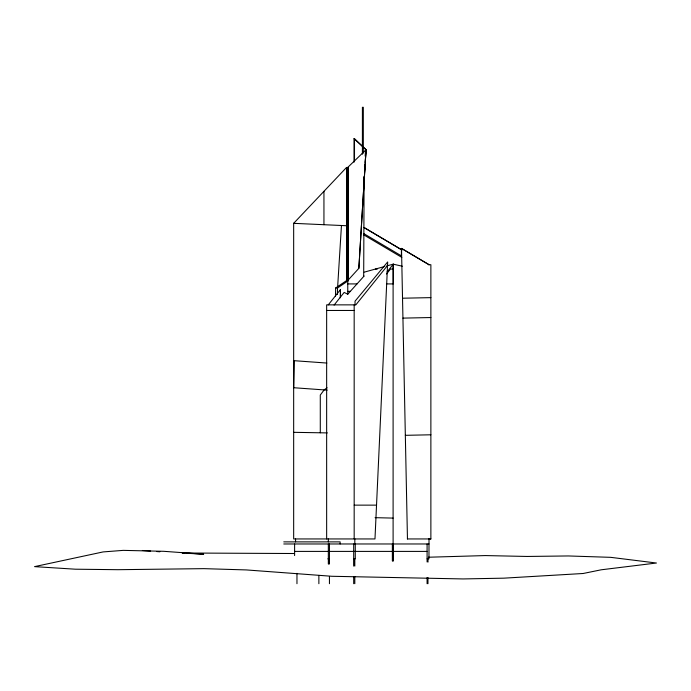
<?xml version="1.0" encoding="UTF-8"?>
<svg xmlns="http://www.w3.org/2000/svg" width="691" height="691" viewBox="0 0 691 691"><rect width="100%" height="100%" fill="white"/><g stroke="black" fill="none" stroke-linecap="round" stroke-linejoin="round"><path stroke-width="1.04" d="M340.283 297.804L340.43 289.555L340.499 297.018M335.463 296.508L335.653 287.992L346.519 280.624L348.402 280.624L348.402 167.472L346.519 167.472L293.666 223.331L293.666 538.945L374.98 538.945L387.686 261.932L355.036 301.181L355.036 304.861M337.389 294.452L337.536 287.992L348.402 280.624M354.034 138.658L366.04 149.722L347.668 167.472L347.668 280.624L358.854 268.324L366.04 149.722L354.492 138.658L354.034 138.658L354.034 162.221M358.854 268.324L366.04 149.722L365.211 162.42M337.666 286.618L341.458 225.508M364.477 166.643L364.615 164.536M365.168 156.071L365.582 149.722M363.829 183.573L364.312 176.162M364.52 172.992L365.073 164.536M328.26 304.861L340.499 289.555M334.099 305.077L344.153 292.423L347.763 294.202L364.097 276.037M387.064 271.995L393.291 264.152L386.865 265.888M386.502 274.007L390.441 269.049L393.291 269.049M387.686 265.309L355.848 304.861L326.653 304.861L326.653 538.945M347.763 168.155L348.402 167.472M327.093 387.772L324.131 389.914L320.287 395.062L320.287 432.791M364.226 272.159L384.792 266.458M428.273 557.231L485.315 555.573L527.112 556.454L568.33 555.953L610.663 557.335L656.45 563.018L601.205 569.799L583.152 573.495L503.799 578.168L463.048 578.937L331.861 576.277L246.376 569.928L203.949 568.65L117.945 569.695L75.431 569.203L34.55 566.629L103.149 551.919L123.24 550.373L163.707 551.306L203.672 554.217L188.669 553.37M294.297 553.517L182.234 553.007L184.376 553.128M402.525 298.21L430.873 297.631M402.931 318.119L430.873 317.54M405.332 435.321L430.873 434.794M428.757 538.98L430.873 538.945L430.873 264.722L428.584 264.722M294.824 223.331L293.666 223.331L346.519 225.732M375.438 269.049L377.321 269.049M363.691 276.486L364.097 176.758M347.763 283.915L357.014 283.915M386.822 283.915L393.291 283.915L393.291 264.152M335.653 287.992L337.536 287.992M347.763 291.343L350.337 291.343M326.653 310.466L354.172 310.466M354.172 505.138L376.552 505.138M393.101 518.095L375.066 517.671M407.353 538.945L430.873 538.945M283.768 541.874L340.127 541.874L340.127 543.972M283.768 543.972L429.016 543.972M294.608 551.401L426.969 551.401M327.871 558.838L329.512 558.838M353.611 558.838L355.269 558.838L355.269 543.972M427.09 558.838L428.964 558.838L429.016 538.583M293.666 432.324L327.353 432.911M326.869 363.051L294.271 360.702L293.666 387.72L327.206 390.13M142.355 550.485L150.603 551.09M156.788 551.539L159.88 551.772M402.335 266.225L393.101 264.152L393.101 560.997M429.111 264.722L401.506 248.397L407.457 538.945M429.016 264.722L401.411 248.397L401.411 255.86L363.716 233.575M363.941 227.434L401.981 249.917M363.777 227.434L401.791 249.917M363.475 234.707L401.808 257.38M427.962 558.838L428.031 562.068M427.962 577.495L427.962 583.705M427.09 543.972L427.09 561.947M427.09 577.495L427.09 583.705M393.049 543.972L393.049 560.997M392.358 543.972L392.358 560.997M363.319 153.177L363.319 107.295L362.404 107.295L362.404 154.24M354.829 538.712L354.829 543.972M354.811 558.838L354.811 566.093M354.811 576.458L354.811 583.705M354.492 138.658L354.492 161.15M354.44 558.864L354.44 565.264M354.172 304.861L354.172 538.945M353.697 543.972L353.697 566.093M353.697 576.458L353.697 583.705M347.763 280.727L347.763 294.202M346.519 167.472L346.519 280.624M329.443 543.972L329.443 564.02M329.443 576.458L329.443 583.705M328.7 558.699L328.7 563.908M328.329 538.945L328.329 541.874M328.329 543.972L328.329 563.986M323.941 191.338L323.941 224.713M318.871 575.422L318.871 583.705M296.966 573.349L296.966 583.705M295.558 538.945L295.558 541.874M294.608 543.972L294.608 555.573"/></g></svg>
